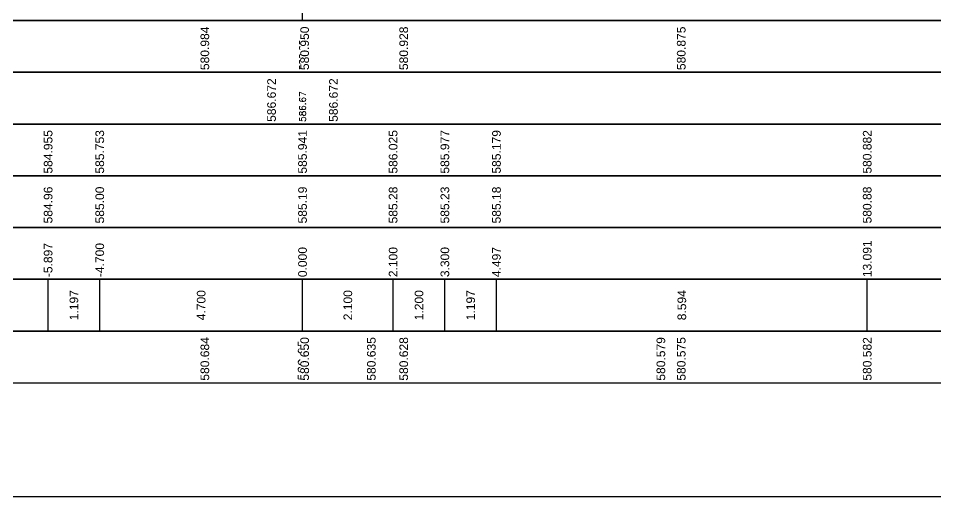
# Model space of a CAD drawing. Header units: millimetres. Extents: x 2762 to 3076, y 916 to 3305.
# Drawn here: x 2815.47 to 2836.73, y 2343.65 to 2354.73 of the extents above; entities that cross this region are included whole.
import ezdxf

# ---------------------------------------------------------------- set-up
doc = ezdxf.new("R2010")
doc.units = ezdxf.units.MM
doc.header["$LTSCALE"] = 2
doc.styles.add('C3D_Profil_Travers', font='romans.shx')

msp = doc.modelspace()

# ---------------------------------------------------------------- linework, layer by layer
at = {"color": 7, "linetype": 'Continuous', "lineweight": -3}
for p, q in [((2822.055, 2354.684), (2822.055, 2366.884)), ((2797.054, 2354.684), (2847.056, 2354.684)), ((2816.158, 2347.484), (2816.158, 2348.684)), ((2816.158, 2347.484), (2816.158, 2348.684)), ((2817.355, 2347.484), (2817.355, 2348.684)), ((2817.355, 2347.484), (2817.355, 2348.684)), ((2822.055, 2347.484), (2822.055, 2348.684)), ((2822.055, 2347.484), (2822.055, 2348.684)), ((2824.155, 2347.484), (2824.155, 2348.684)), ((2824.155, 2347.484), (2824.155, 2348.684)), ((2825.355, 2347.484), (2825.355, 2348.684)), ((2825.355, 2347.484), (2825.355, 2348.684)), ((2826.551, 2347.484), (2826.551, 2348.684)), ((2826.551, 2347.484), (2826.551, 2348.684)), ((2835.145, 2347.484), (2835.145, 2348.684))]:
    msp.add_line(p, q, dxfattribs=at)
for points in [[(2797.054, 2353.484), (2847.056, 2353.484), (2847.056, 2354.684), (2797.054, 2354.684)], [(2797.054, 2352.284), (2847.056, 2352.284), (2847.056, 2353.484), (2797.054, 2353.484)], [(2797.054, 2351.084), (2847.056, 2351.084), (2847.056, 2352.284), (2797.054, 2352.284)], [(2797.054, 2349.884), (2847.056, 2349.884), (2847.056, 2351.084), (2797.054, 2351.084)], [(2797.054, 2348.684), (2847.056, 2348.684), (2847.056, 2349.884), (2797.054, 2349.884)], [(2797.054, 2347.484), (2847.056, 2347.484), (2847.056, 2348.684), (2797.054, 2348.684)], [(2797.054, 2346.284), (2847.056, 2346.284), (2847.056, 2347.484), (2797.054, 2347.484)]]:
    msp.add_3dface(points, dxfattribs=at)

# ---------------------------------------------------------------- texts
at = {"color": 7, "linetype": 'Continuous', "lineweight": -3, "rotation": 90, "style": 'C3D_Profil_Travers'}
for s, insert, char_height, attachment_point in [('580.95', (2822.055, 2353.534), 0.15, 4), ('586.67', (2822.055, 2352.334), 0.15, 4), ('{\\fArial|b0|i0|c0|p34;584.96}', (2816.158, 2349.979), 0.2, 4), ('{\\fArial|b0|i0|c0|p34;585.00}', (2817.355, 2349.979), 0.2, 4), ('{\\fArial|b0|i0|c0|p34;585.19}', (2822.055, 2349.979), 0.2, 4), ('{\\fArial|b0|i0|c0|p34;585.28}', (2824.155, 2349.979), 0.2, 4), ('{\\fArial|b0|i0|c0|p34;585.23}', (2825.355, 2349.979), 0.2, 4), ('{\\fArial|b0|i0|c0|p34;585.18}', (2826.551, 2349.979), 0.2, 4), ('{\\fArial|b0|i0|c0|p34;580.88}', (2835.145, 2349.979), 0.2, 4), ('{\\fArial|b0|i0|c0|p34;1.197}', (2816.756, 2348.084), 0.2, 5), ('{\\fArial|b0|i0|c0|p34;4.700}', (2819.705, 2348.084), 0.2, 5), ('{\\fArial|b0|i0|c0|p34;2.100}', (2823.105, 2348.084), 0.2, 5), ('{\\fArial|b0|i0|c0|p34;1.200}', (2824.755, 2348.084), 0.2, 5), ('{\\fArial|b0|i0|c0|p34;1.197}', (2825.953, 2348.084), 0.2, 5), ('{\\fArial|b0|i0|c0|p34;8.594}', (2830.848, 2348.084), 0.2, 5), ('580.65', (2822.055, 2346.334), 0.2, 4)]:
    msp.add_mtext(s, dxfattribs=dict(at, insert=insert, char_height=char_height, attachment_point=attachment_point))

# ---------------------------------------------------------------- next in the draw order: texts
at = {"color": 7, "linetype": 'Continuous', "lineweight": -3, "char_height": 0.2, "attachment_point": 4, "rotation": 90, "style": 'C3D_Profil_Travers', "bg_fill": 3, "box_fill_scale": 1.000375, "bg_fill_color": 256, "bg_fill_true_color": 13158600, "bg_fill_transparency": 0}
for s, insert, width in [('{\\fArial|b0|i0|c0|p34;580.984}', (2819.791, 2353.534), 0.99471), ('{\\fArial|b0|i0|c0|p34;580.950}', (2822.104, 2353.534), 0.99484), ('{\\fArial|b0|i0|c0|p34;580.928}', (2824.401, 2353.534), 0.99595), ('{\\fArial|b0|i0|c0|p34;580.875}', (2830.834, 2353.534), 0.99705), ('{\\fArial|b0|i0|c0|p34;586.672}', (2821.337, 2352.334), 0.99347), ('{\\fArial|b0|i0|c0|p34;586.672}', (2822.772, 2352.334), 0.99347), ('{\\fArial|b0|i0|c0|p34;584.955}', (2816.158, 2351.134), 0.99705), ('{\\fArial|b0|i0|c0|p34;585.753}', (2817.355, 2351.134), 0.99553), ('{\\fArial|b0|i0|c0|p34;585.941}', (2822.055, 2351.134), 0.95654), ('{\\fArial|b0|i0|c0|p34;586.025}', (2824.155, 2351.134), 0.99705), ('{\\fArial|b0|i0|c0|p34;585.977}', (2825.355, 2351.134), 0.99553), ('{\\fArial|b0|i0|c0|p34;585.179}', (2826.551, 2351.134), 0.99595), ('{\\fArial|b0|i0|c0|p34;580.882}', (2835.145, 2351.134), 0.99347), ('{\\fArial|b0|i0|c0|p34;\\C256;-5.897}', (2816.158, 2348.734), 0.77838), ('{\\fArial|b0|i0|c0|p34;\\C256;-4.700}', (2817.355, 2348.734), 0.77769), ('{\\fArial|b0|i0|c0|p34;\\C256;13.091}', (2835.145, 2348.734), 0.78058), ('{\\fArial|b0|i0|c0|p34;\\C256;0.000}', (2822.055, 2348.734), 0.68096), ('{\\fArial|b0|i0|c0|p34;\\C256;2.100}', (2824.155, 2348.734), 0.6844), ('{\\fArial|b0|i0|c0|p34;\\C256;3.300}', (2825.355, 2348.734), 0.68082), ('{\\fArial|b0|i0|c0|p34;\\C256;4.497}', (2826.551, 2348.734), 0.68978), ('{\\fArial|b0|i0|c0|p34;580.684}', (2819.791, 2346.334), 0.99471), ('{\\fArial|b0|i0|c0|p34;580.650}', (2822.104, 2346.334), 0.99484), ('{\\fArial|b0|i0|c0|p34;580.635}', (2823.65, 2346.334), 0.99705), ('{\\fArial|b0|i0|c0|p34;580.628}', (2824.401, 2346.334), 0.99595), ('{\\fArial|b0|i0|c0|p34;580.579}', (2830.362, 2346.334), 0.99595), ('{\\fArial|b0|i0|c0|p34;580.575}', (2830.834, 2346.334), 0.99705), ('{\\fArial|b0|i0|c0|p34;580.582}', (2835.145, 2346.334), 0.99347)]:
    msp.add_mtext(s, dxfattribs=dict(at, insert=insert, width=width))

# ---------------------------------------------------------------- next in the draw order: linework, layer by layer
msp.add_lwpolyline([(2789.668, 2373.145), (2848.389, 2373.145), (2848.389, 2343.645), (2789.668, 2343.645)], close=True)

doc.saveas('drawing.dxf')
